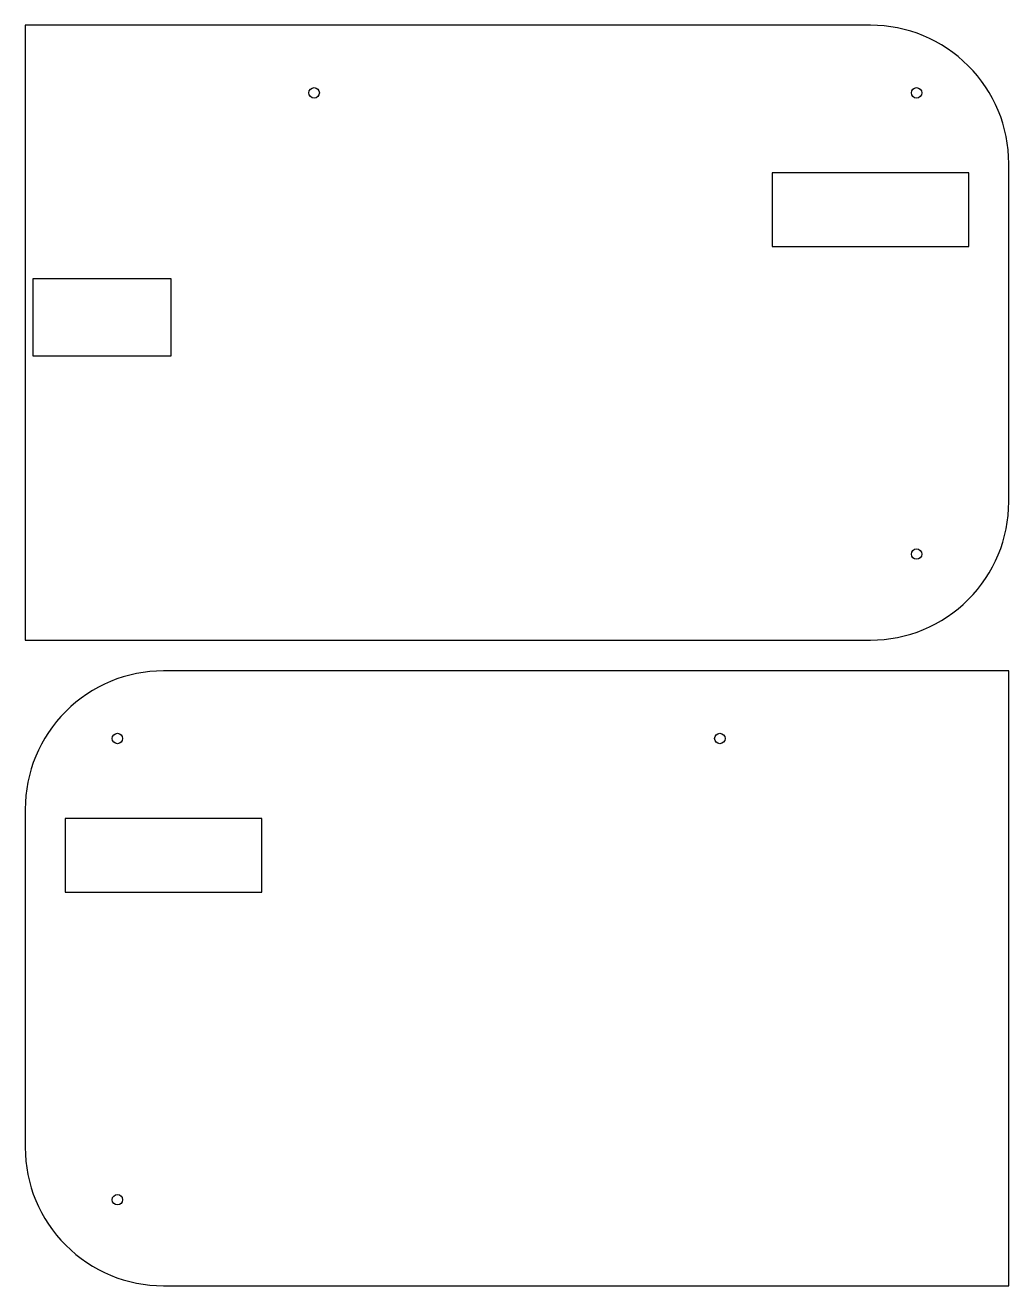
# Model space of a CAD drawing. Header units: millimetres. Extents: x 0 to 320, y 0 to 410.
import ezdxf

# ---------------------------------------------------------------- set-up
doc = ezdxf.new("R2010")
doc.units = ezdxf.units.MM
doc.layers.add('CUT_INNER', color=1, linetype='Continuous')
doc.layers.add('CUT_OUTER', color=7, linetype='Continuous')

msp = doc.modelspace()

# ---------------------------------------------------------------- linework, layer by layer
at = {"layer": 'CUT_INNER'}
for points in [[(243, 338), (307, 338), (307, 362), (243, 362)], [(2.5, 302.5), (47.5, 302.5), (47.5, 327.5), (2.5, 327.5)], [(13, 128), (77, 128), (77, 152), (13, 152)]]:
    msp.add_lwpolyline(points, close=True, dxfattribs=at)
for centre in [(94, 388), (290, 388), (290, 238), (30, 178), (226, 178), (30, 28)]:
    msp.add_circle(centre, 1.7, dxfattribs=at)
at = {"layer": 'CUT_OUTER'}
for points in [[(0, 210), (275, 210, 0.414214), (320, 255), (320, 365, 0.414214), (275, 410), (0, 410)], [(45, 0), (320, 0), (320, 200), (45, 200, 0.414214), (0, 155), (0, 45, 0.414214)]]:
    msp.add_lwpolyline(points, format="xyb", close=True, dxfattribs=at)

doc.saveas('drawing.dxf')
